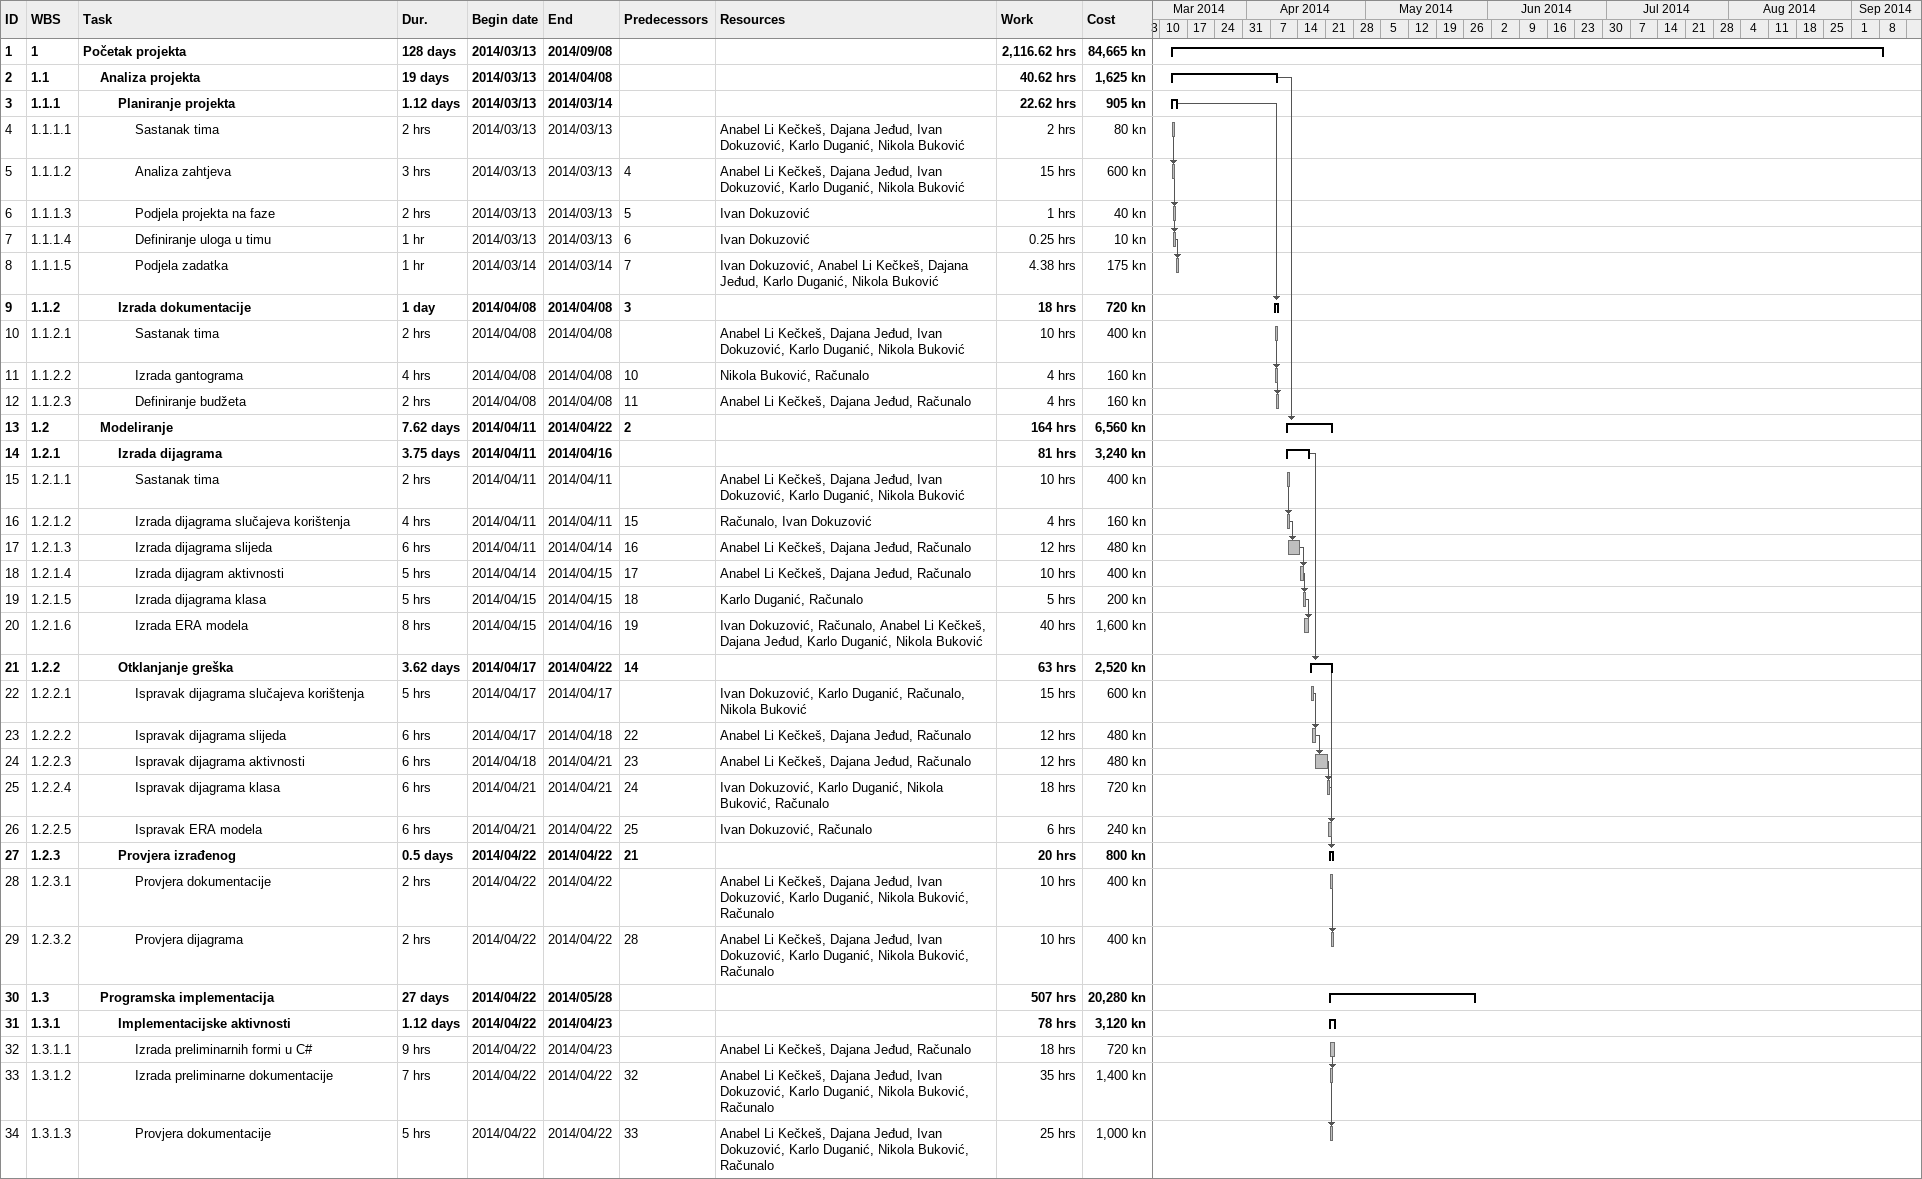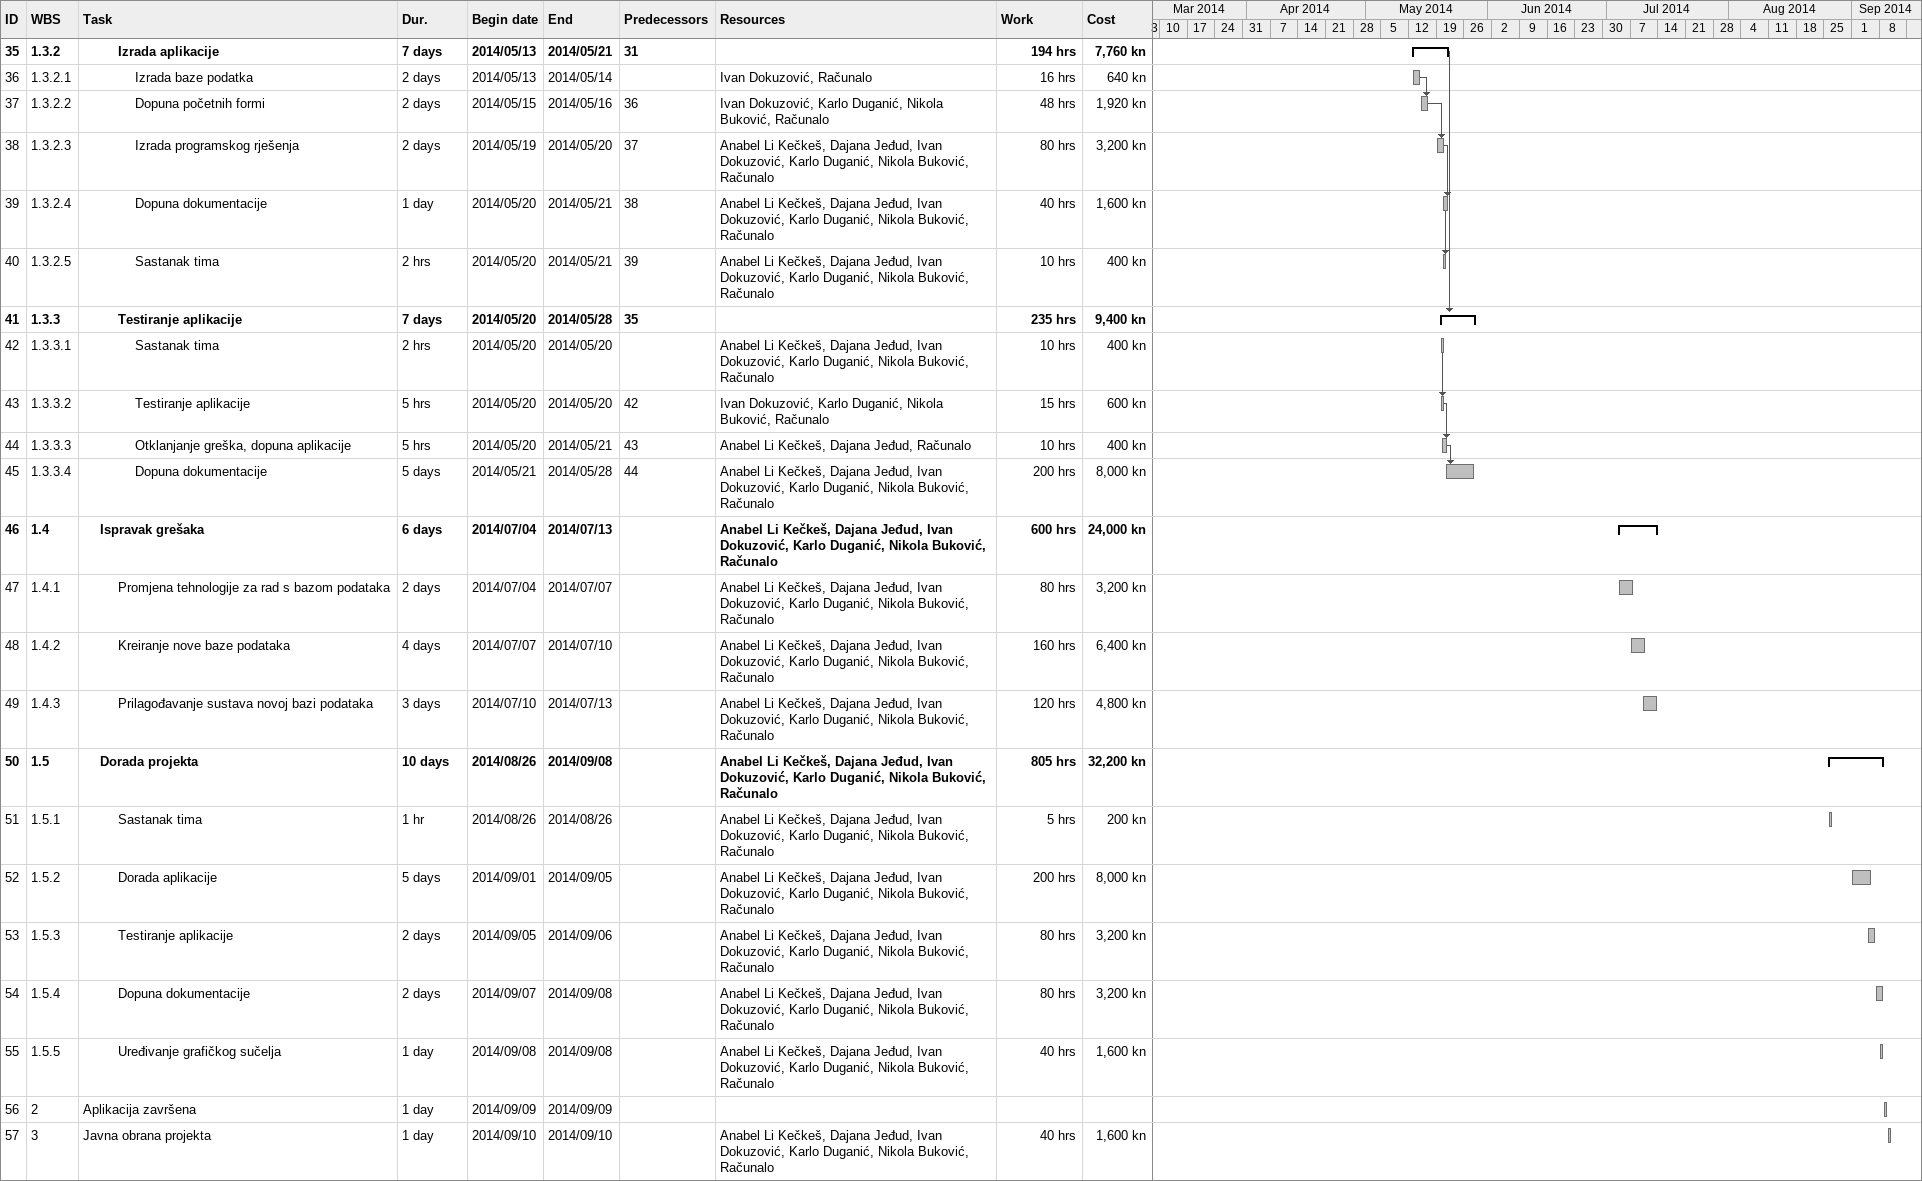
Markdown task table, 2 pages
| ID | WBS | Task | Duration | Start | Finish | Predecessors | Resources | Work (h) | Cost (kn) |
|---|---|---|---|---|---|---|---|---|---|
| 1 | 1 | **Početak projekta** | 128d | 2014-03-13 | 2014-09-08 |  |  | 2116.62 | 84665 |
| 2 | 1.1 | **Analiza projekta** | 19d | 2014-03-13 | 2014-04-08 |  |  | 40.62 | 1625 |
| 3 | 1.1.1 | **Planiranje projekta** | 1.12d | 2014-03-13 | 2014-03-14 |  |  | 22.62 | 905 |
| 4 | 1.1.1.1 | Sastanak tima | 2h | 2014-03-13 | 2014-03-13 |  | Anabel Li Kečkeš, Dajana Jeđud, Ivan Dokuzović, Karlo Duganić, Nikola Buković | 2 | 80 |
| 5 | 1.1.1.2 | Analiza zahtjeva | 3h | 2014-03-13 | 2014-03-13 | 4 | Anabel Li Kečkeš, Dajana Jeđud, Ivan Dokuzović, Karlo Duganić, Nikola Buković | 15 | 600 |
| 6 | 1.1.1.3 | Podjela projekta na faze | 2h | 2014-03-13 | 2014-03-13 | 5 | Ivan Dokuzović | 1 | 40 |
| 7 | 1.1.1.4 | Definiranje uloga u timu | 1h | 2014-03-13 | 2014-03-13 | 6 | Ivan Dokuzović | 0.25 | 10 |
| 8 | 1.1.1.5 | Podjela zadatka | 1h | 2014-03-14 | 2014-03-14 | 7 | Ivan Dokuzović, Anabel Li Kečkeš, Dajana Jeđud, Karlo Duganić, Nikola Buković | 4.38 | 175 |
| 9 | 1.1.2 | **Izrada dokumentacije** | 1d | 2014-04-08 | 2014-04-08 | 3 |  | 18 | 720 |
| 10 | 1.1.2.1 | Sastanak tima | 2h | 2014-04-08 | 2014-04-08 |  | Anabel Li Kečkeš, Dajana Jeđud, Ivan Dokuzović, Karlo Duganić, Nikola Buković | 10 | 400 |
| 11 | 1.1.2.2 | Izrada gantograma | 4h | 2014-04-08 | 2014-04-08 | 10 | Nikola Buković, Računalo | 4 | 160 |
| 12 | 1.1.2.3 | Definiranje budžeta | 2h | 2014-04-08 | 2014-04-08 | 11 | Anabel Li Kečkeš, Dajana Jeđud, Računalo | 4 | 160 |
| 13 | 1.2 | **Modeliranje** | 7.62d | 2014-04-11 | 2014-04-22 | 2 |  | 164 | 6560 |
| 14 | 1.2.1 | **Izrada dijagrama** | 3.75d | 2014-04-11 | 2014-04-16 |  |  | 81 | 3240 |
| 15 | 1.2.1.1 | Sastanak tima | 2h | 2014-04-11 | 2014-04-11 |  | Anabel Li Kečkeš, Dajana Jeđud, Ivan Dokuzović, Karlo Duganić, Nikola Buković | 10 | 400 |
| 16 | 1.2.1.2 | Izrada dijagrama slučajeva korištenja | 4h | 2014-04-11 | 2014-04-11 | 15 | Računalo, Ivan Dokuzović | 4 | 160 |
| 17 | 1.2.1.3 | Izrada dijagrama slijeda | 6h | 2014-04-11 | 2014-04-14 | 16 | Anabel Li Kečkeš, Dajana Jeđud, Računalo | 12 | 480 |
| 18 | 1.2.1.4 | Izrada dijagram aktivnosti | 5h | 2014-04-14 | 2014-04-15 | 17 | Anabel Li Kečkeš, Dajana Jeđud, Računalo | 10 | 400 |
| 19 | 1.2.1.5 | Izrada dijagrama klasa | 5h | 2014-04-15 | 2014-04-15 | 18 | Karlo Duganić, Računalo | 5 | 200 |
| 20 | 1.2.1.6 | Izrada ERA modela | 8h | 2014-04-15 | 2014-04-16 | 19 | Ivan Dokuzović, Računalo, Anabel Li Kečkeš, Dajana Jeđud, Karlo Duganić, Nikola Buković | 40 | 1600 |
| 21 | 1.2.2 | **Otklanjanje greška** | 3.62d | 2014-04-17 | 2014-04-22 | 14 |  | 63 | 2520 |
| 22 | 1.2.2.1 | Ispravak dijagrama slučajeva korištenja | 5h | 2014-04-17 | 2014-04-17 |  | Ivan Dokuzović, Karlo Duganić, Računalo, Nikola Buković | 15 | 600 |
| 23 | 1.2.2.2 | Ispravak dijagrama slijeda | 6h | 2014-04-17 | 2014-04-18 | 22 | Anabel Li Kečkeš, Dajana Jeđud, Računalo | 12 | 480 |
| 24 | 1.2.2.3 | Ispravak dijagrama aktivnosti | 6h | 2014-04-18 | 2014-04-21 | 23 | Anabel Li Kečkeš, Dajana Jeđud, Računalo | 12 | 480 |
| 25 | 1.2.2.4 | Ispravak dijagrama klasa | 6h | 2014-04-21 | 2014-04-21 | 24 | Ivan Dokuzović, Karlo Duganić, Nikola Buković, Računalo | 18 | 720 |
| 26 | 1.2.2.5 | Ispravak ERA modela | 6h | 2014-04-21 | 2014-04-22 | 25 | Ivan Dokuzović, Računalo | 6 | 240 |
| 27 | 1.2.3 | **Provjera izrađenog** | 0.5d | 2014-04-22 | 2014-04-22 | 21 |  | 20 | 800 |
| 28 | 1.2.3.1 | Provjera dokumentacije | 2h | 2014-04-22 | 2014-04-22 |  | Anabel Li Kečkeš, Dajana Jeđud, Ivan Dokuzović, Karlo Duganić, Nikola Buković, Računalo | 10 | 400 |
| 29 | 1.2.3.2 | Provjera dijagrama | 2h | 2014-04-22 | 2014-04-22 | 28 | Anabel Li Kečkeš, Dajana Jeđud, Ivan Dokuzović, Karlo Duganić, Nikola Buković, Računalo | 10 | 400 |
| 30 | 1.3 | **Programska implementacija** | 27d | 2014-04-22 | 2014-05-28 |  |  | 507 | 20280 |
| 31 | 1.3.1 | **Implementacijske aktivnosti** | 1.12d | 2014-04-22 | 2014-04-23 |  |  | 78 | 3120 |
| 32 | 1.3.1.1 | Izrada preliminarnih formi u C# | 9h | 2014-04-22 | 2014-04-23 |  | Anabel Li Kečkeš, Dajana Jeđud, Računalo | 18 | 720 |
| 33 | 1.3.1.2 | Izrada preliminarne dokumentacije | 7h | 2014-04-22 | 2014-04-22 | 32 | Anabel Li Kečkeš, Dajana Jeđud, Ivan Dokuzović, Karlo Duganić, Nikola Buković, Računalo | 35 | 1400 |
| 34 | 1.3.1.3 | Provjera dokumentacije | 5h | 2014-04-22 | 2014-04-22 | 33 | Anabel Li Kečkeš, Dajana Jeđud, Ivan Dokuzović, Karlo Duganić, Nikola Buković, Računalo | 25 | 1000 |
| 35 | 1.3.2 | **Izrada aplikacije** | 7d | 2014-05-13 | 2014-05-21 | 31 |  | 194 | 7760 |
| 36 | 1.3.2.1 | Izrada baze podatka | 2d | 2014-05-13 | 2014-05-14 |  | Ivan Dokuzović, Računalo | 16 | 640 |
| 37 | 1.3.2.2 | Dopuna početnih formi | 2d | 2014-05-15 | 2014-05-16 | 36 | Ivan Dokuzović, Karlo Duganić, Nikola Buković, Računalo | 48 | 1920 |
| 38 | 1.3.2.3 | Izrada programskog rješenja | 2d | 2014-05-19 | 2014-05-20 | 37 | Anabel Li Kečkeš, Dajana Jeđud, Ivan Dokuzović, Karlo Duganić, Nikola Buković, Računalo | 80 | 3200 |
| 39 | 1.3.2.4 | Dopuna dokumentacije | 1d | 2014-05-20 | 2014-05-21 | 38 | Anabel Li Kečkeš, Dajana Jeđud, Ivan Dokuzović, Karlo Duganić, Nikola Buković, Računalo | 40 | 1600 |
| 40 | 1.3.2.5 | Sastanak tima | 2h | 2014-05-20 | 2014-05-21 | 39 | Anabel Li Kečkeš, Dajana Jeđud, Ivan Dokuzović, Karlo Duganić, Nikola Buković, Računalo | 10 | 400 |
| 41 | 1.3.3 | **Testiranje aplikacije** | 7d | 2014-05-20 | 2014-05-28 | 35 |  | 235 | 9400 |
| 42 | 1.3.3.1 | Sastanak tima | 2h | 2014-05-20 | 2014-05-20 |  | Anabel Li Kečkeš, Dajana Jeđud, Ivan Dokuzović, Karlo Duganić, Nikola Buković, Računalo | 10 | 400 |
| 43 | 1.3.3.2 | Testiranje aplikacije | 5h | 2014-05-20 | 2014-05-20 | 42 | Ivan Dokuzović, Karlo Duganić, Nikola Buković, Računalo | 15 | 600 |
| 44 | 1.3.3.3 | Otklanjanje greška, dopuna aplikacije | 5h | 2014-05-20 | 2014-05-21 | 43 | Anabel Li Kečkeš, Dajana Jeđud, Računalo | 10 | 400 |
| 45 | 1.3.3.4 | Dopuna dokumentacije | 5d | 2014-05-21 | 2014-05-28 | 44 | Anabel Li Kečkeš, Dajana Jeđud, Ivan Dokuzović, Karlo Duganić, Nikola Buković, Računalo | 200 | 8000 |
| 46 | 1.4 | **Ispravak grešaka** | 6d | 2014-07-04 | 2014-07-13 |  | Anabel Li Kečkeš, Dajana Jeđud, Ivan Dokuzović, Karlo Duganić, Nikola Buković, Računalo | 600 | 24000 |
| 47 | 1.4.1 | Promjena tehnologije za rad s bazom podataka | 2d | 2014-07-04 | 2014-07-07 |  | Anabel Li Kečkeš, Dajana Jeđud, Ivan Dokuzović, Karlo Duganić, Nikola Buković, Računalo | 80 | 3200 |
| 48 | 1.4.2 | Kreiranje nove baze podataka | 4d | 2014-07-07 | 2014-07-10 |  | Anabel Li Kečkeš, Dajana Jeđud, Ivan Dokuzović, Karlo Duganić, Nikola Buković, Računalo | 160 | 6400 |
| 49 | 1.4.3 | Prilagođavanje sustava novoj bazi podataka | 3d | 2014-07-10 | 2014-07-13 |  | Anabel Li Kečkeš, Dajana Jeđud, Ivan Dokuzović, Karlo Duganić, Nikola Buković, Računalo | 120 | 4800 |
| 50 | 1.5 | **Dorada projekta** | 10d | 2014-08-26 | 2014-09-08 |  | Anabel Li Kečkeš, Dajana Jeđud, Ivan Dokuzović, Karlo Duganić, Nikola Buković, Računalo | 805 | 32200 |
| 51 | 1.5.1 | Sastanak tima | 1h | 2014-08-26 | 2014-08-26 |  | Anabel Li Kečkeš, Dajana Jeđud, Ivan Dokuzović, Karlo Duganić, Nikola Buković, Računalo | 5 | 200 |
| 52 | 1.5.2 | Dorada aplikacije | 5d | 2014-09-01 | 2014-09-05 |  | Anabel Li Kečkeš, Dajana Jeđud, Ivan Dokuzović, Karlo Duganić, Nikola Buković, Računalo | 200 | 8000 |
| 53 | 1.5.3 | Testiranje aplikacije | 2d | 2014-09-05 | 2014-09-06 |  | Anabel Li Kečkeš, Dajana Jeđud, Ivan Dokuzović, Karlo Duganić, Nikola Buković, Računalo | 80 | 3200 |
| 54 | 1.5.4 | Dopuna dokumentacije | 2d | 2014-09-07 | 2014-09-08 |  | Anabel Li Kečkeš, Dajana Jeđud, Ivan Dokuzović, Karlo Duganić, Nikola Buković, Računalo | 80 | 3200 |
| 55 | 1.5.5 | Uređivanje grafičkog sučelja | 1d | 2014-09-08 | 2014-09-08 |  | Anabel Li Kečkeš, Dajana Jeđud, Ivan Dokuzović, Karlo Duganić, Nikola Buković, Računalo | 40 | 1600 |
| 56 | 2 | Aplikacija završena | 1d | 2014-09-09 | 2014-09-09 |  |  |  |  |
| 57 | 3 | Javna obrana projekta | 1d | 2014-09-10 | 2014-09-10 |  | Anabel Li Kečkeš, Dajana Jeđud, Ivan Dokuzović, Karlo Duganić, Nikola Buković, Računalo | 40 | 1600 |
